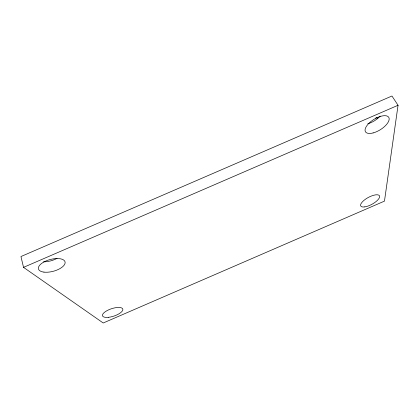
<?xml version="1.0" encoding="UTF-8"?>
<svg xmlns="http://www.w3.org/2000/svg" width="419" height="419" viewBox="0 0 419 419"><rect width="100%" height="100%" fill="white"/><g stroke="black" fill="none" stroke-linecap="round" stroke-linejoin="round"><path stroke-width="0.63" d="M398.05 105.284L384.469 201.13L103.221 322.991L23.532 267.359L20.95 256.538L391.954 96.009L398.05 105.284L23.532 267.359M375.675 118.09L376.87 117.571L377.545 118.645M380.206 116.094A13.576 6.217 -32.2 0 1 367.824 123.757M57.052 258.34A13.638 6.222 -14.6 0 1 43.466 261.828M364.844 206.881A10.658 3.871 -28.5 0 0 379.635 196.83A10.658 3.871 -28.5 0 0 365.818 198.973A10.658 3.871 -28.5 0 0 364.844 206.881M373.146 132.923A13.701 6.07 -31.9 0 0 388.979 117.781A13.701 6.07 -31.9 0 0 369.233 123.013A13.701 6.07 -31.9 0 0 373.146 132.923M43.958 272.125A13.764 6.081 -14.9 0 0 65.081 263.184A13.764 6.081 -14.9 0 0 46.221 260.875A13.764 6.081 -14.9 0 0 43.958 272.125M108.285 317.335A10.695 3.876 -18.4 0 0 122.84 309.201A10.695 3.876 -18.4 0 0 106.829 310.751A10.695 3.876 -18.4 0 0 108.285 317.335"/></g></svg>
